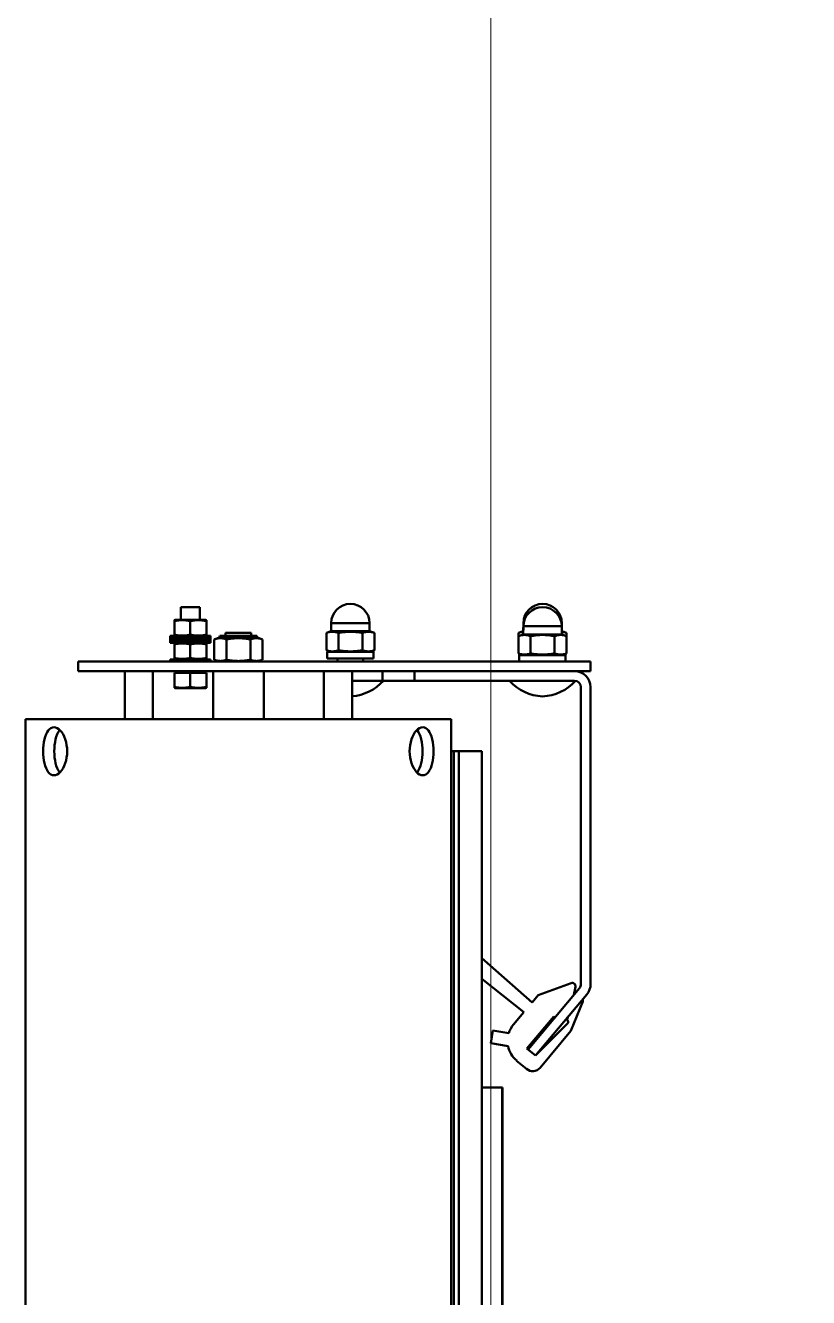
# Model space of a CAD drawing. Header units: metres. Extents: x -11418 to 773, y -8631 to 3561.
# Drawn here: x -4077.98 to -4053.5, y -1244.77 to -1205.01 of the extents above; entities that cross this region are included whole.
import ezdxf

# ---------------------------------------------------------------- set-up
doc = ezdxf.new("R2010")
doc.units = ezdxf.units.M
doc.header["$LTSCALE"] = 0.01
doc.header["$MEASUREMENT"] = 0
doc.layers.get('0').update_dxf_attribs({"color": 30, "lineweight": 0})
doc.layers.add('shaft', color=3, linetype='Continuous', lineweight=20)
doc.layers.add('SSN_SLT-AM_0', color=1, linetype='Continuous', lineweight=50)

# ---------------------------------------------------------------- blocks, each defined once
blk = doc.blocks.new('TOR DS')
at = {"layer": 'SSN_SLT-AM_0'}
for p, q in [((-1110.06, 135.48), (1110.06, 135.48)), ((1110.06, 135.48), (1110.06, 2.34)), ((1125.08, 13.85), (1125.08, 118.97)), ((1128.08, 118.97), (1125.08, 118.97)), ((1128.08, -41.21), (1128.08, 118.97)), ((1125.08, 104.45), (1110.06, 104.45)), ((1125.08, 95.68), (1110.06, 95.68)), ((1119.77, 88.71), (1119.85, 88.93)), ((1119.77, 88.71), (1119.77, 79.15)), ((1119.85, 88.93), (1124.58, 88.93)), ((1124.58, 78.92), (1124.58, 88.93)), ((1124.58, 88.38), (1125.08, 88.38)), ((1128.08, 90.26), (1128.78, 90.27)), ((1128.78, 90.27), (1128.84, 87.14)), ((1128.78, 90.27), (1128.78, 77.59)), ((1128.92, 88.94), (1128.84, 88.71)), ((1128.84, 79.15), (1128.84, 88.71)), ((1133.76, 88.93), (1128.92, 88.93)), ((1133.84, 88.71), (1133.75, 88.94)), ((1133.9, 90.27), (1133.84, 87.14)), ((1133.84, 79.15), (1133.84, 88.71)), ((1133.9, 90.27), (1133.9, 77.59)), ((1134.6, 90.26), (1133.9, 90.27)), ((1134.65, 90.27), (1134.6, 87.14)), ((1134.6, 90.26), (1134.6, 77.6)), ((1134.65, 90.27), (1134.65, 77.59)), ((1135.35, 90.26), (1134.65, 90.27)), ((1135.41, 90.27), (1135.35, 87.14)), ((1135.35, 90.26), (1135.35, 77.6)), ((1135.41, 90.27), (1135.41, 77.59)), ((1136.11, 90.26), (1135.41, 90.27)), ((1136.11, 90.26), (1136.11, 77.6)), ((1136.19, 88.94), (1136.11, 88.71)), ((1141.03, 88.93), (1136.19, 88.93)), ((1141.11, 88.71), (1141.03, 88.94)), ((1141.11, 79.15), (1141.11, 88.71)), ((1120.14, 83.93), (1124.58, 83.93)), ((1133.48, 83.93), (1129.2, 83.93)), ((1140.75, 83.93), (1136.47, 83.93)), ((1141.11, 86.93), (1145.1, 86.93)), ((1145.1, 86.93), (1145.1, 80.93)), ((1128.78, 77.59), (1128.84, 80.71)), ((1133.9, 77.59), (1133.84, 80.71)), ((1134.65, 77.59), (1134.6, 80.71)), ((1135.41, 77.59), (1135.35, 80.71)), ((1141.11, 80.93), (1145.1, 80.93)), ((1125.08, 76.83), (1110.06, 76.83)), ((1119.77, 79.15), (1119.85, 78.92)), ((1124.58, 78.92), (1119.85, 78.92)), ((1124.58, 79.47), (1125.08, 79.47)), ((1128.08, 77.6), (1128.78, 77.59)), ((1128.08, 74.92), (1128.63, 76.43)), ((1135.02, 76.43), (1128.63, 76.43)), ((1128.92, 78.91), (1128.84, 79.15)), ((1133.76, 78.92), (1128.92, 78.92)), ((1133.84, 79.15), (1133.75, 78.91)), ((1134.6, 77.6), (1133.9, 77.59)), ((1135.35, 77.6), (1134.65, 77.59)), ((1135.02, 76.43), (1135.39, 75.42)), ((1136.11, 77.6), (1135.41, 77.59)), ((1136.19, 78.91), (1136.11, 79.15)), ((1141.03, 78.92), (1136.19, 78.92)), ((1141.11, 79.15), (1141.03, 78.91)), ((1128.58, 72.81), (1128.63, 72.67)), ((1135.02, 72.67), (1128.63, 72.67)), ((1135.39, 75.42), (1135.39, 62.4)), ((1136.09, 74.72), (1136.09, 63.11)), ((1136.09, 72.92), (1137.09, 72.92)), ((1137.09, 72.92), (1137.09, 64.91)), ((1135.02, 65.16), (1128.63, 65.16)), ((1136.09, 64.91), (1137.09, 64.91)), ((1125.08, 61), (1110.06, 61)), ((1128.08, 62.9), (1128.63, 61.4)), ((1135.02, 61.4), (1128.63, 61.4)), ((1135.02, 61.4), (1135.39, 62.4)), ((1125.08, 42.15), (1110.06, 42.15)), ((1129.08, 26.69), (1129.08, 41.13)), ((1131.08, 41.13), (1129.08, 41.13)), ((1131.63, 41.39), (1131.08, 39.89)), ((1131.08, 26.69), (1131.08, 41.13)), ((1131.63, 41.39), (1137.04, 41.39)), ((1137.59, 39.89), (1137.04, 41.39)), ((1137.59, 27.86), (1137.59, 39.89)), ((1140.12, 39.88), (1137.59, 39.89)), ((1140.12, 27.87), (1140.12, 39.88)), ((1128.08, 37.88), (1129.08, 37.88)), ((1131.63, 37.63), (1137.04, 37.63)), ((1137.04, 37.63), (1137.1, 37.77)), ((1125.08, 33.37), (1110.06, 33.37)), ((1122.07, 33.37), (1122.07, -36.2)), ((1128.08, 29.87), (1129.08, 29.87)), ((1131.63, 26.36), (1131.08, 27.86)), ((1131.58, 29.97), (1131.63, 30.12)), ((1131.63, 30.12), (1137.04, 30.12)), ((1137.59, 27.86), (1137.04, 26.36)), ((1140.12, 27.87), (1137.59, 27.86)), ((1122.07, 23.86), (1125.08, 23.86)), ((1131.08, 26.69), (1129.08, 26.69)), ((1131.63, 26.36), (1137.04, 26.36)), ((1122.07, 13.85), (1125.08, 13.85)), ((1125.08, -36.2), (1125.08, 13.85)), ((-1110.06, 2.34), (1110.06, 2.34)), ((-1100.05, 1.59), (1100.05, 1.59)), ((1100.05, 2.34), (1100.05, 1.59)), ((1100.05, 1.59), (1100.05, -7.17)), ((1100.05, 0), (-1100.05, 0)), ((1100.05, -7.17), (-1100.05, -7.17)), ((994.94, -13.68), (994.94, -7.17)), ((1018.47, -20.33), (1028.96, -7.17)), ((1035.42, -7.17), (1021.54, -22.9)), ((1007.88, -15.4), (1008.84, -9.99)), ((1008.84, -9.99), (1012.78, -10.68)), ((1012.78, -10.68), (1011.91, -15.61)), ((994.94, -13.59), (-994.94, -13.59)), ((994.94, -13.68), (-994.94, -13.68)), ((1000.78, -21.17), (1003.35, -18.1)), ((1014.64, -17.11), (1018.47, -20.33)), ((1130.54, -18.93), (1128.08, -18.93)), ((1130.63, -18.68), (1130.08, -20.18)), ((1130.08, -33.38), (1130.08, -18.93)), ((1130.63, -18.68), (1137.04, -18.68)), ((1136.59, -20.18), (1136.04, -18.68)), ((1137.59, -20.18), (1137.04, -18.68)), ((1004.94, -24), (1007.19, -21.32)), ((1006.88, -21.69), (1026, -37.74)), ((1007.19, -21.32), (1017.16, -29.68)), ((1021.54, -22.9), (1023.84, -24.83)), ((1130.63, -22.43), (1136.04, -22.43)), ((1136.04, -22.43), (1136.09, -22.29)), ((1136.59, -32.2), (1136.59, -20.18)), ((1139.12, -20.19), (1136.59, -20.18)), ((1137.59, -20.18), (1137.59, -20.18)), ((1140.12, -20.19), (1137.59, -20.18)), ((1139.12, -32.19), (1139.12, -20.19)), ((1140.12, -20.28), (1140.12, -20.19)), ((1012.65, -35.05), (1001.15, -25.4)), ((1014.93, -33.99), (1004.94, -24)), ((1004.95, -23.99), (1024.07, -40.04)), ((1023.84, -24.83), (1027.6, -35.15)), ((1017.16, -29.68), (1016.85, -30.05)), ((1130.58, -30.09), (1130.63, -29.95)), ((1130.63, -29.95), (1136.04, -29.95)), ((1136.09, -30.09), (1136.04, -29.95)), ((1021.84, -38.76), (1012.65, -35.05)), ((1016.14, -33.9), (1016.11, -33.94)), ((1017.05, -34.14), (1016.14, -33.9)), ((1130.51, -33.38), (1128.08, -33.38)), ((1130.63, -33.7), (1130.08, -32.2)), ((1130.63, -33.7), (1137.04, -33.7)), ((1136.59, -32.2), (1136.04, -33.7)), ((1139.12, -32.19), (1136.59, -32.2)), ((1137.59, -32.2), (1137.04, -33.7)), ((1140.12, -32.19), (1137.59, -32.2)), ((1137.59, -32.2), (1137.59, -32.2)), ((1140.12, -32.19), (1140.12, -32.1)), ((1023.96, -36.02), (1026.48, -36.48)), ((1027.29, -38.2), (1120.07, -38.2)), ((1125.08, -41.21), (1125.08, -36.2)), ((1027.29, -41.21), (1120.07, -41.21)), ((1128.08, -41.21), (1125.08, -41.21))]:
    blk.add_line(p, q, dxfattribs=at)
for points in [[(1092.54, 126.57), (1092.62, 127.06), (1092.81, 127.52), (1093.11, 127.95), (1093.55, 128.35), (1094.1, 128.72), (1094.74, 129.04), (1095.48, 129.31), (1096.3, 129.54), (1097.17, 129.72), (1098.09, 129.85), (1099.07, 129.92), (1100.04, 129.95), (1101.02, 129.93), (1102, 129.85), (1102.92, 129.72), (1103.79, 129.54), (1104.61, 129.31), (1105.35, 129.04), (1105.99, 128.72), (1106.55, 128.35), (1106.99, 127.95), (1107.3, 127.52), (1107.49, 127.06), (1107.56, 126.57)], [(1097.18, 122.78), (1096.31, 123.04), (1095.49, 123.35), (1094.75, 123.72), (1094.11, 124.14), (1093.55, 124.6), (1093.11, 125.08), (1092.8, 125.56), (1092.61, 126.06), (1092.54, 126.57)], [(1097.17, 126.23), (1096.3, 126.05), (1095.48, 125.83), (1094.74, 125.56), (1094.1, 125.24), (1093.55, 124.87), (1093.41, 124.75)], [(1102.92, 126.23), (1101.99, 126.36), (1101.02, 126.43), (1100.04, 126.46), (1099.07, 126.43), (1098.09, 126.36), (1097.17, 126.23)], [(1106.69, 124.75), (1106.55, 124.87), (1105.99, 125.24), (1105.35, 125.56), (1104.61, 125.83), (1103.79, 126.06), (1102.92, 126.23)], [(1107.56, 126.57), (1107.49, 126.06), (1107.29, 125.56), (1106.99, 125.07), (1106.55, 124.6), (1106, 124.14), (1105.36, 123.73), (1104.62, 123.36), (1103.8, 123.04), (1102.93, 122.79)], [(1102.93, 122.79), (1102.01, 122.6), (1101.03, 122.48), (1100.06, 122.44), (1099.08, 122.48), (1098.11, 122.6), (1097.18, 122.78)], [(1120.14, 88.93), (1120.09, 88.72), (1120.05, 88.51), (1120.02, 88.29), (1119.98, 88.08), (1119.95, 87.88), (1119.93, 87.67), (1119.91, 87.46), (1119.89, 87.26), (1119.87, 87.05), (1119.86, 86.85), (1119.86, 86.64), (1119.85, 86.43), (1119.86, 86.22), (1119.86, 86.02), (1119.87, 85.81), (1119.89, 85.6), (1119.91, 85.4), (1119.93, 85.19), (1119.95, 84.98), (1119.98, 84.78), (1120.02, 84.57), (1120.05, 84.36), (1120.09, 84.14), (1120.14, 83.93)], [(1129.2, 83.93), (1129.16, 84.12), (1129.12, 84.31), (1129.09, 84.5), (1129.06, 84.68), (1129.03, 84.87), (1129.01, 85.05), (1128.99, 85.24), (1128.97, 85.42), (1128.95, 85.6), (1128.94, 85.79), (1128.93, 85.97), (1128.92, 86.16), (1128.92, 86.34), (1128.92, 86.52), (1128.92, 86.71), (1128.93, 86.89), (1128.94, 87.08), (1128.95, 87.26), (1128.97, 87.44), (1128.99, 87.63), (1129.01, 87.81), (1129.03, 87.99), (1129.06, 88.18), (1129.09, 88.36), (1129.12, 88.55), (1129.16, 88.74), (1129.2, 88.93)], [(1133.48, 83.93), (1133.52, 84.12), (1133.55, 84.31), (1133.59, 84.5), (1133.62, 84.68), (1133.64, 84.87), (1133.67, 85.05), (1133.69, 85.24), (1133.71, 85.42), (1133.73, 85.6), (1133.74, 85.79), (1133.75, 85.97), (1133.75, 86.16), (1133.76, 86.34), (1133.76, 86.52), (1133.75, 86.71), (1133.75, 86.89), (1133.74, 87.08), (1133.73, 87.26), (1133.71, 87.44), (1133.69, 87.63), (1133.67, 87.81), (1133.64, 87.99), (1133.62, 88.18), (1133.59, 88.36), (1133.55, 88.55), (1133.52, 88.74), (1133.48, 88.93)], [(1136.47, 83.93), (1136.43, 84.12), (1136.4, 84.31), (1136.36, 84.5), (1136.33, 84.68), (1136.3, 84.87), (1136.28, 85.05), (1136.26, 85.24), (1136.24, 85.42), (1136.22, 85.6), (1136.21, 85.79), (1136.2, 85.97), (1136.19, 86.16), (1136.19, 86.34), (1136.19, 86.52), (1136.19, 86.71), (1136.2, 86.89), (1136.21, 87.08), (1136.22, 87.26), (1136.24, 87.44), (1136.26, 87.63), (1136.28, 87.81), (1136.3, 87.99), (1136.33, 88.18), (1136.36, 88.36), (1136.4, 88.55), (1136.43, 88.74), (1136.47, 88.93)], [(1140.75, 83.93), (1140.79, 84.12), (1140.82, 84.31), (1140.86, 84.5), (1140.89, 84.68), (1140.91, 84.87), (1140.94, 85.05), (1140.96, 85.24), (1140.98, 85.42), (1141, 85.6), (1141.01, 85.79), (1141.02, 85.97), (1141.03, 86.16), (1141.03, 86.34), (1141.03, 86.52), (1141.03, 86.71), (1141.02, 86.89), (1141.01, 87.08), (1141, 87.26), (1140.98, 87.44), (1140.96, 87.63), (1140.94, 87.81), (1140.91, 87.99), (1140.89, 88.18), (1140.86, 88.36), (1140.82, 88.55), (1140.79, 88.74), (1140.75, 88.93)], [(1120.14, 83.93), (1120.09, 83.71), (1120.05, 83.5), (1120.02, 83.29), (1119.98, 83.08), (1119.95, 82.87), (1119.93, 82.67), (1119.91, 82.46), (1119.89, 82.25), (1119.87, 82.05), (1119.86, 81.84), (1119.86, 81.63), (1119.85, 81.43), (1119.86, 81.22), (1119.86, 81.01), (1119.87, 80.8), (1119.89, 80.6), (1119.91, 80.39), (1119.93, 80.19), (1119.95, 79.98), (1119.98, 79.77), (1120.02, 79.56), (1120.05, 79.35), (1120.09, 79.14), (1120.14, 78.92)], [(1129.2, 78.92), (1129.16, 79.11), (1129.12, 79.3), (1129.09, 79.49), (1129.06, 79.68), (1129.03, 79.86), (1129.01, 80.05), (1128.99, 80.23), (1128.97, 80.41), (1128.95, 80.6), (1128.94, 80.78), (1128.93, 80.97), (1128.92, 81.15), (1128.92, 81.33), (1128.92, 81.52), (1128.92, 81.7), (1128.93, 81.89), (1128.94, 82.07), (1128.95, 82.25), (1128.97, 82.44), (1128.99, 82.62), (1129.01, 82.8), (1129.03, 82.99), (1129.06, 83.17), (1129.09, 83.36), (1129.12, 83.55), (1129.16, 83.74), (1129.2, 83.93)], [(1133.48, 78.92), (1133.52, 79.11), (1133.55, 79.3), (1133.59, 79.49), (1133.62, 79.68), (1133.64, 79.86), (1133.67, 80.05), (1133.69, 80.23), (1133.71, 80.41), (1133.73, 80.6), (1133.74, 80.78), (1133.75, 80.97), (1133.75, 81.15), (1133.76, 81.33), (1133.76, 81.52), (1133.75, 81.7), (1133.75, 81.89), (1133.74, 82.07), (1133.73, 82.25), (1133.71, 82.44), (1133.69, 82.62), (1133.67, 82.8), (1133.64, 82.99), (1133.62, 83.17), (1133.59, 83.36), (1133.55, 83.55), (1133.52, 83.74), (1133.48, 83.93)], [(1136.47, 78.92), (1136.43, 79.11), (1136.4, 79.3), (1136.36, 79.49), (1136.33, 79.68), (1136.3, 79.86), (1136.28, 80.05), (1136.26, 80.23), (1136.24, 80.41), (1136.22, 80.6), (1136.21, 80.78), (1136.2, 80.97), (1136.19, 81.15), (1136.19, 81.33), (1136.19, 81.52), (1136.19, 81.7), (1136.2, 81.89), (1136.21, 82.07), (1136.22, 82.25), (1136.24, 82.44), (1136.26, 82.62), (1136.28, 82.8), (1136.3, 82.99), (1136.33, 83.17), (1136.36, 83.36), (1136.4, 83.55), (1136.43, 83.74), (1136.47, 83.93)], [(1140.75, 78.92), (1140.79, 79.11), (1140.82, 79.3), (1140.86, 79.49), (1140.89, 79.68), (1140.91, 79.86), (1140.94, 80.05), (1140.96, 80.23), (1140.98, 80.41), (1141, 80.6), (1141.01, 80.78), (1141.02, 80.97), (1141.03, 81.15), (1141.03, 81.33), (1141.03, 81.52), (1141.03, 81.7), (1141.02, 81.89), (1141.01, 82.07), (1141, 82.25), (1140.98, 82.44), (1140.96, 82.62), (1140.94, 82.8), (1140.91, 82.99), (1140.89, 83.17), (1140.86, 83.36), (1140.82, 83.55), (1140.79, 83.74), (1140.75, 83.93)], [(1128.63, 76.43), (1128.58, 76.28), (1128.53, 76.14), (1128.49, 76), (1128.45, 75.86), (1128.41, 75.72), (1128.38, 75.58), (1128.35, 75.44), (1128.32, 75.31), (1128.3, 75.17), (1128.29, 75.03), (1128.27, 74.89), (1128.27, 74.75), (1128.26, 74.62), (1128.26, 74.48), (1128.27, 74.34), (1128.27, 74.2), (1128.29, 74.06), (1128.3, 73.93), (1128.32, 73.79), (1128.35, 73.65), (1128.38, 73.51), (1128.41, 73.37), (1128.45, 73.24), (1128.49, 73.1), (1128.53, 72.96), (1128.58, 72.81)], [(1135.02, 76.43), (1135.08, 76.28), (1135.13, 76.13), (1135.17, 75.98), (1135.21, 75.84), (1135.25, 75.69), (1135.28, 75.55), (1135.31, 75.41), (1135.33, 75.26), (1135.35, 75.12), (1135.37, 74.97), (1135.38, 74.83), (1135.39, 74.68)], [(1128.63, 72.67), (1128.58, 72.38), (1128.53, 72.1), (1128.49, 71.81), (1128.45, 71.53), (1128.41, 71.26), (1128.38, 70.98), (1128.35, 70.71), (1128.32, 70.43), (1128.3, 70.15), (1128.29, 69.88), (1128.27, 69.6), (1128.27, 69.33), (1128.26, 69.05), (1128.26, 68.77), (1128.27, 68.5), (1128.27, 68.22), (1128.29, 67.95), (1128.3, 67.67), (1128.32, 67.39), (1128.35, 67.12), (1128.38, 66.84), (1128.41, 66.57), (1128.45, 66.29), (1128.49, 66.01), (1128.53, 65.73), (1128.58, 65.44), (1128.63, 65.16)], [(1135.39, 74.41), (1135.38, 74.27), (1135.37, 74.12), (1135.35, 73.98), (1135.33, 73.83), (1135.31, 73.69), (1135.28, 73.55), (1135.25, 73.4), (1135.21, 73.26), (1135.17, 73.11), (1135.13, 72.97), (1135.08, 72.82), (1135.02, 72.67)], [(1135.02, 72.67), (1135.08, 72.37), (1135.13, 72.08), (1135.17, 71.78), (1135.21, 71.49), (1135.25, 71.2), (1135.28, 70.92), (1135.31, 70.63), (1135.33, 70.34), (1135.35, 70.05), (1135.37, 69.76), (1135.38, 69.47), (1135.39, 69.18)], [(1135.39, 68.64), (1135.38, 68.35), (1135.37, 68.06), (1135.35, 67.77), (1135.33, 67.49), (1135.31, 67.2), (1135.28, 66.91), (1135.25, 66.62), (1135.21, 66.33), (1135.17, 66.04), (1135.13, 65.75), (1135.08, 65.45), (1135.02, 65.16)], [(1128.53, 64.87), (1128.49, 64.73), (1128.45, 64.59), (1128.41, 64.45), (1128.38, 64.31), (1128.35, 64.17), (1128.32, 64.04), (1128.3, 63.9), (1128.29, 63.76), (1128.27, 63.62), (1128.27, 63.48), (1128.26, 63.35), (1128.26, 63.21), (1128.27, 63.07), (1128.27, 62.93), (1128.29, 62.79), (1128.3, 62.66), (1128.32, 62.52), (1128.35, 62.38), (1128.38, 62.24), (1128.41, 62.1), (1128.45, 61.97), (1128.49, 61.83), (1128.53, 61.68), (1128.58, 61.54), (1128.63, 61.4)], [(1128.63, 65.16), (1128.58, 65.01), (1128.53, 64.87)], [(1135.02, 65.16), (1135.08, 65.01), (1135.13, 64.86), (1135.17, 64.71), (1135.21, 64.57), (1135.25, 64.42), (1135.28, 64.28), (1135.31, 64.13), (1135.33, 63.99), (1135.35, 63.85), (1135.37, 63.7), (1135.38, 63.56), (1135.39, 63.41)], [(1135.39, 63.14), (1135.38, 63), (1135.37, 62.85), (1135.35, 62.71), (1135.33, 62.56), (1135.31, 62.42), (1135.28, 62.28), (1135.25, 62.13), (1135.21, 61.99), (1135.17, 61.84), (1135.13, 61.7), (1135.08, 61.55), (1135.02, 61.4)], [(1131.53, 37.92), (1131.49, 38.06), (1131.45, 38.2), (1131.41, 38.34), (1131.38, 38.48), (1131.35, 38.61), (1131.33, 38.75), (1131.31, 38.89), (1131.29, 39.03), (1131.28, 39.16), (1131.27, 39.3), (1131.26, 39.44), (1131.26, 39.58), (1131.27, 39.72), (1131.28, 39.86), (1131.29, 39.99), (1131.31, 40.13), (1131.33, 40.27), (1131.35, 40.41), (1131.38, 40.54), (1131.41, 40.68), (1131.45, 40.82), (1131.49, 40.96), (1131.53, 41.1), (1131.58, 41.24), (1131.63, 41.39)], [(1137.1, 37.77), (1137.14, 37.92), (1137.19, 38.06), (1137.23, 38.2), (1137.26, 38.34), (1137.29, 38.48), (1137.32, 38.61), (1137.35, 38.75), (1137.37, 38.89), (1137.38, 39.03), (1137.4, 39.16), (1137.41, 39.3), (1137.41, 39.44), (1137.41, 39.58), (1137.41, 39.72), (1137.4, 39.86), (1137.38, 39.99), (1137.37, 40.13), (1137.35, 40.27), (1137.32, 40.41), (1137.29, 40.54), (1137.26, 40.68), (1137.23, 40.82), (1137.19, 40.96), (1137.14, 41.1), (1137.1, 41.24), (1137.04, 41.39)], [(1131.63, 30.12), (1131.58, 30.41), (1131.53, 30.69), (1131.49, 30.97), (1131.45, 31.25), (1131.41, 31.53), (1131.38, 31.81), (1131.35, 32.08), (1131.33, 32.36), (1131.31, 32.63), (1131.29, 32.91), (1131.28, 33.18), (1131.27, 33.46), (1131.26, 33.74), (1131.26, 34.01), (1131.27, 34.29), (1131.28, 34.57), (1131.29, 34.84), (1131.31, 35.12), (1131.33, 35.39), (1131.35, 35.67), (1131.38, 35.94), (1131.41, 36.22), (1131.45, 36.5), (1131.49, 36.78), (1131.53, 37.06), (1131.58, 37.34), (1131.63, 37.63)], [(1131.63, 37.63), (1131.58, 37.77), (1131.53, 37.92)], [(1137.04, 30.12), (1137.1, 30.41), (1137.14, 30.69), (1137.19, 30.97), (1137.23, 31.25), (1137.26, 31.53), (1137.29, 31.81), (1137.32, 32.08), (1137.35, 32.36), (1137.37, 32.63), (1137.38, 32.91), (1137.4, 33.18), (1137.41, 33.46), (1137.41, 33.74), (1137.41, 34.01), (1137.41, 34.29), (1137.4, 34.57), (1137.38, 34.84), (1137.37, 35.12), (1137.35, 35.39), (1137.32, 35.67), (1137.29, 35.94), (1137.26, 36.22), (1137.23, 36.5), (1137.19, 36.78), (1137.14, 37.06), (1137.1, 37.34), (1137.04, 37.63)], [(1131.63, 26.36), (1131.58, 26.5), (1131.53, 26.65), (1131.49, 26.79), (1131.45, 26.93), (1131.41, 27.07), (1131.38, 27.2), (1131.35, 27.34), (1131.33, 27.48), (1131.31, 27.62), (1131.29, 27.76), (1131.28, 27.89), (1131.27, 28.03), (1131.26, 28.17), (1131.26, 28.31), (1131.27, 28.45), (1131.28, 28.58), (1131.29, 28.72), (1131.31, 28.86), (1131.33, 29), (1131.35, 29.14), (1131.38, 29.27), (1131.41, 29.41), (1131.45, 29.55), (1131.49, 29.69), (1131.53, 29.83), (1131.58, 29.97)], [(1137.14, 29.83), (1137.1, 29.97), (1137.04, 30.12)], [(1137.04, 26.36), (1137.1, 26.5), (1137.14, 26.65), (1137.19, 26.79), (1137.23, 26.93), (1137.26, 27.07), (1137.29, 27.2), (1137.32, 27.34), (1137.35, 27.48), (1137.37, 27.62), (1137.38, 27.76), (1137.4, 27.89), (1137.41, 28.03), (1137.41, 28.17), (1137.41, 28.31), (1137.41, 28.45), (1137.4, 28.58), (1137.38, 28.72), (1137.37, 28.86), (1137.35, 29), (1137.32, 29.14), (1137.29, 29.27), (1137.26, 29.41), (1137.23, 29.55), (1137.19, 29.69), (1137.14, 29.83)], [(1092.54, 11.26), (1092.62, 11.77), (1092.81, 12.27), (1093.11, 12.75), (1093.55, 13.23), (1094.1, 13.68), (1094.74, 14.1), (1095.48, 14.47), (1096.3, 14.78), (1097.17, 15.04)], [(1093.41, 13.08), (1093.55, 12.95), (1094.11, 12.58), (1094.75, 12.26), (1095.49, 11.99), (1096.31, 11.77), (1097.18, 11.59)], [(1097.17, 15.04), (1098.09, 15.22), (1099.07, 15.34), (1100.04, 15.38), (1101.02, 15.34), (1102, 15.23), (1102.92, 15.04)], [(1102.92, 15.04), (1103.79, 14.79), (1104.61, 14.47), (1105.35, 14.1), (1105.99, 13.69), (1106.55, 13.22), (1106.99, 12.75), (1107.3, 12.26), (1107.49, 11.77), (1107.56, 11.26)], [(1102.93, 11.59), (1103.8, 11.77), (1104.62, 12), (1105.36, 12.27), (1106, 12.58), (1106.55, 12.95), (1106.69, 13.07)], [(1107.56, 11.26), (1107.49, 10.76), (1107.29, 10.3), (1106.99, 9.88), (1106.55, 9.48), (1106, 9.11), (1105.36, 8.79), (1104.62, 8.51), (1103.8, 8.28), (1102.93, 8.11), (1102.01, 7.98), (1101.03, 7.9), (1100.06, 7.87), (1099.08, 7.9), (1098.11, 7.98), (1097.18, 8.1), (1096.31, 8.28), (1095.49, 8.51), (1094.75, 8.78), (1094.11, 9.11), (1093.55, 9.48), (1093.11, 9.88), (1092.8, 10.31), (1092.61, 10.77), (1092.54, 11.26)], [(1097.18, 11.59), (1098.11, 11.47), (1099.08, 11.39), (1100.06, 11.36), (1101.03, 11.39), (1102.01, 11.47), (1102.93, 11.59)], [(1130.53, -22.15), (1130.49, -22.01), (1130.45, -21.87), (1130.41, -21.73), (1130.38, -21.59), (1130.35, -21.45), (1130.33, -21.31), (1130.31, -21.18), (1130.29, -21.04), (1130.28, -20.9), (1130.27, -20.76), (1130.26, -20.62), (1130.26, -20.49), (1130.27, -20.35), (1130.28, -20.21), (1130.29, -20.07), (1130.31, -19.93), (1130.33, -19.8), (1130.35, -19.66), (1130.38, -19.52), (1130.41, -19.38), (1130.45, -19.24), (1130.49, -19.1), (1130.53, -18.96), (1130.58, -18.82), (1130.63, -18.68)], [(1136.09, -22.29), (1136.14, -22.15), (1136.18, -22.01), (1136.22, -21.87), (1136.26, -21.73), (1136.29, -21.59), (1136.32, -21.45), (1136.35, -21.31), (1136.37, -21.18), (1136.38, -21.04), (1136.4, -20.9), (1136.4, -20.76), (1136.41, -20.62), (1136.41, -20.49), (1136.4, -20.35), (1136.4, -20.21), (1136.38, -20.07), (1136.37, -19.93), (1136.35, -19.8), (1136.32, -19.66), (1136.29, -19.52), (1136.26, -19.38), (1136.22, -19.24), (1136.18, -19.1), (1136.14, -18.96), (1136.09, -18.82), (1136.04, -18.68)], [(1137.39, -20.18), (1137.38, -20.07), (1137.37, -19.93), (1137.35, -19.8), (1137.32, -19.66), (1137.29, -19.52), (1137.26, -19.38), (1137.23, -19.24), (1137.19, -19.1), (1137.14, -18.96), (1137.1, -18.82), (1137.04, -18.68)], [(1130.63, -29.95), (1130.58, -29.66), (1130.53, -29.37), (1130.49, -29.09), (1130.45, -28.81), (1130.41, -28.54), (1130.38, -28.26), (1130.35, -27.98), (1130.33, -27.71), (1130.31, -27.43), (1130.29, -27.16), (1130.28, -26.88), (1130.27, -26.61), (1130.26, -26.33), (1130.26, -26.05), (1130.27, -25.78), (1130.28, -25.5), (1130.29, -25.22), (1130.31, -24.95), (1130.33, -24.67), (1130.35, -24.4), (1130.38, -24.12), (1130.41, -23.85), (1130.45, -23.57), (1130.49, -23.29), (1130.53, -23.01), (1130.58, -22.72), (1130.63, -22.43)], [(1130.63, -22.43), (1130.58, -22.29), (1130.53, -22.15)], [(1136.04, -29.95), (1136.09, -29.66), (1136.14, -29.37), (1136.18, -29.09), (1136.22, -28.81), (1136.26, -28.54), (1136.29, -28.26), (1136.32, -27.98), (1136.35, -27.71), (1136.37, -27.43), (1136.38, -27.16), (1136.4, -26.88), (1136.4, -26.61), (1136.41, -26.33), (1136.41, -26.05), (1136.4, -25.78), (1136.4, -25.5), (1136.38, -25.22), (1136.37, -24.95), (1136.35, -24.67), (1136.32, -24.4), (1136.29, -24.12), (1136.26, -23.85), (1136.22, -23.57), (1136.18, -23.29), (1136.14, -23.01), (1136.09, -22.72), (1136.04, -22.43)], [(1130.63, -33.7), (1130.58, -33.56), (1130.53, -33.42), (1130.49, -33.28), (1130.45, -33.14), (1130.41, -33), (1130.38, -32.86), (1130.35, -32.72), (1130.33, -32.58), (1130.31, -32.45), (1130.29, -32.31), (1130.28, -32.17), (1130.27, -32.03), (1130.26, -31.9), (1130.26, -31.76), (1130.27, -31.62), (1130.28, -31.48), (1130.29, -31.34), (1130.31, -31.2), (1130.33, -31.07), (1130.35, -30.93), (1130.38, -30.79), (1130.41, -30.65), (1130.45, -30.51), (1130.49, -30.38), (1130.53, -30.23), (1130.58, -30.09)], [(1136.04, -33.7), (1136.09, -33.56), (1136.14, -33.42), (1136.18, -33.28), (1136.22, -33.14), (1136.26, -33), (1136.29, -32.86), (1136.32, -32.72), (1136.35, -32.58), (1136.37, -32.45), (1136.38, -32.31), (1136.4, -32.17), (1136.4, -32.03), (1136.41, -31.9), (1136.41, -31.76), (1136.4, -31.62), (1136.4, -31.48), (1136.38, -31.34), (1136.37, -31.2), (1136.35, -31.07), (1136.32, -30.93), (1136.29, -30.79), (1136.26, -30.65), (1136.22, -30.51), (1136.18, -30.38), (1136.14, -30.23), (1136.09, -30.09)], [(1137.04, -33.7), (1137.1, -33.56), (1137.14, -33.42), (1137.19, -33.28), (1137.23, -33.14), (1137.26, -33), (1137.29, -32.86), (1137.32, -32.72), (1137.35, -32.58), (1137.37, -32.45), (1137.38, -32.31), (1137.39, -32.2)]]:
    blk.add_lwpolyline(points, dxfattribs=at)
for centre, radius, start, end in [((1136.09, 75.42), 0.701, 180, 270), ((1136.09, 62.41), 0.701, 90, 180), ((1140.09, 33.87), 6.01, 0.053, 89.7468), ((1132.19, 34.64), 15.02, 184.837, 227.6726), ((1140.09, 33.88), 6.01, 270.2532, 359.947), ((1009.49, -23.25), 8.01, 101.5652, 140), ((1009.49, -23.25), 8.01, 50, 72.415), ((1132.19, -26.96), 15.02, 132.3274, 177.0781), ((1003.08, -23.1), 3, 140, 230), ((1139.09, -26.2), 6.01, 0.053, 89.7468), ((1140.09, -26.2), 6.01, 0.053, 89.7468), ((1132.19, -25.43), 15.02, 182.9219, 227.5472), ((1139.09, -26.19), 6.01, 270.2532, 359.947), ((1140.09, -26.19), 6.01, 270.2532, 359.947), ((1015.49, -33.42), 0.801, 225, 320), ((1026.65, -35.49), 1, 259.7016, 20), ((1022.16, -37.97), 0.851, 248, 295.6636), ((1027.29, -36.2), 2, 230, 270), ((1120.07, -36.2), 2, 270, 0), ((1120.07, -36.2), 5.01, 270, 0), ((1027.29, -36.2), 5.01, 230, 270)]:
    blk.add_arc(centre, radius, start, end, dxfattribs=at)
blk = doc.blocks.new('A$C4EFB1426')
at = {"layer": 'SSN_SLT-AM_0', "rotation": 90}
blk.add_blockref('TOR DS', (259.12, 1198.16), dxfattribs=at)

msp = doc.modelspace()

# ---------------------------------------------------------------- linework, layer by layer
at = {"layer": 'shaft', "ltscale": 0.3}
msp.add_lwpolyline([(-3698.435, -1175.879), (-4063.435, -1175.879), (-4063.435, -1740.879), (-3698.435, -1740.879)], close=True, dxfattribs=at)

# ---------------------------------------------------------------- block references
at = {"xscale": 0.1, "yscale": 0.1, "zscale": 0.1}
msp.add_blockref('A$C4EFB1426', (-4090.347, -1457.513), dxfattribs=at)

doc.saveas('drawing.dxf')
